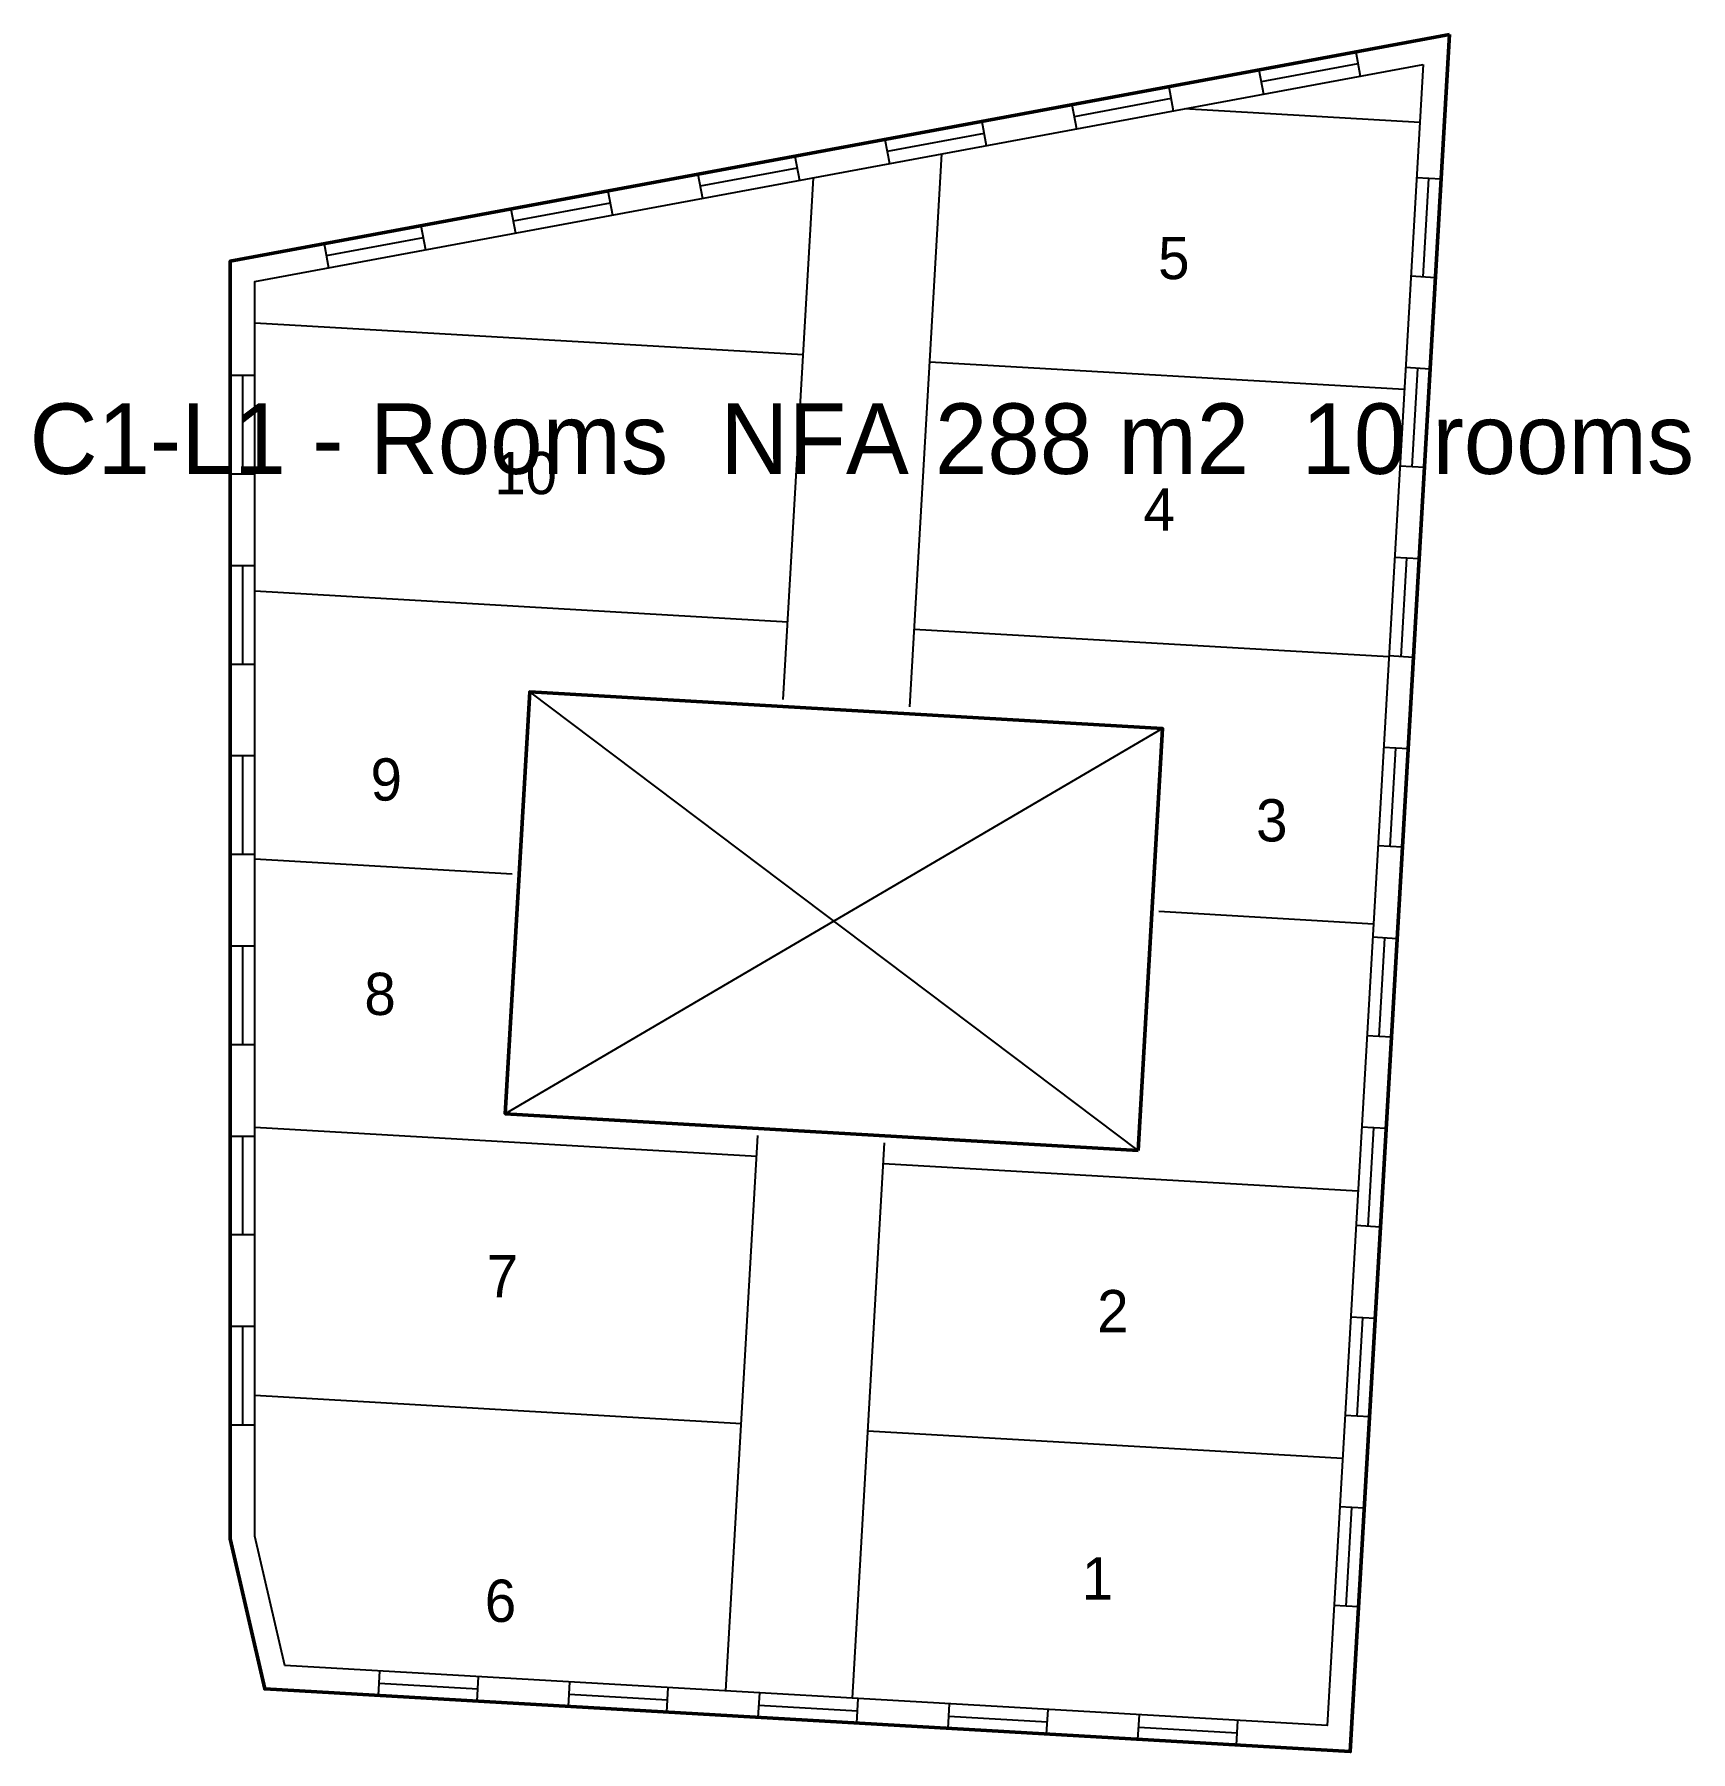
# Model space of a CAD drawing. Header units: metres. Extents: x -31.4 to -7.8, y -59.6 to -35.2.
import ezdxf
from ezdxf.enums import TextEntityAlignment as Align

# ---------------------------------------------------------------- set-up
doc = ezdxf.new("R2010")
doc.units = ezdxf.units.M
for name, color, linetype in [('CORE', 1, 'Continuous'), ('ROOMS', 4, 'Continuous'), ('TEXT', 250, 'Continuous'), ('WALL', 7, 'Continuous'), ('WINDOW', 5, 'Continuous')]:
    doc.layers.add(name, color=color, linetype=linetype)

msp = doc.modelspace()

# ---------------------------------------------------------------- linework, layer by layer
at = {"layer": 'CORE'}
for p, q in [((-15.681, -51.085), (-24.319, -44.575)), ((-15.334, -45.095), (-24.666, -50.565))]:
    msp.add_line(p, q, dxfattribs=at)
at = {"layer": 'CORE', "lineweight": 50}
msp.add_lwpolyline([(-15.681, -51.085), (-15.334, -45.095), (-24.319, -44.575), (-24.666, -50.565)], close=True, dxfattribs=at)
at = {"layer": 'ROOMS'}
for p, q in [((-11.683, -36.49), (-15.025, -36.296)), ((-18.923, -44.787), (-18.469, -36.937)), ((-20.72, -44.683), (-20.291, -37.276)), ((-20.437, -39.79), (-28.22, -39.34)), ((-11.902, -40.283), (-18.64, -39.894)), ((-20.656, -43.583), (-28.22, -43.146)), ((-12.122, -44.077), (-18.859, -43.687)), ((-24.569, -47.163), (-28.22, -46.952)), ((-12.341, -47.871), (-15.385, -47.695)), ((-21.095, -51.171), (-28.22, -50.759)), ((-21.534, -58.758), (-21.078, -50.873)), ((-19.737, -58.861), (-19.281, -50.977)), ((-12.56, -51.664), (-19.298, -51.275)), ((-21.314, -54.964), (-28.22, -54.565)), ((-12.78, -55.458), (-19.517, -55.068))]:
    msp.add_line(p, q, dxfattribs=at)
at = {"layer": 'WALL', "lineweight": 50}
msp.add_lwpolyline([(-11.26, -35.24), (-28.57, -38.46), (-28.57, -56.6), (-28.08, -58.73), (-12.67, -59.62)], close=True, dxfattribs=at)
at = {"layer": 'WALL'}
msp.add_lwpolyline([(-11.635, -35.666), (-12.999, -59.25), (-27.798, -58.396), (-28.22, -56.56), (-28.22, -38.751), (-11.635, -35.666)], close=True, dxfattribs=at)
at = {"layer": 'WINDOW'}
for p, q in [((-12.591, -35.488), (-12.527, -35.832)), ((-13.967, -35.744), (-13.903, -36.088)), ((-12.559, -35.66), (-13.935, -35.916)), ((-15.245, -35.981), (-15.181, -36.325)), ((-16.621, -36.237), (-16.557, -36.581)), ((-15.213, -36.153), (-16.589, -36.409)), ((-17.9, -36.475), (-17.836, -36.819)), ((-19.276, -36.731), (-19.212, -37.075)), ((-17.868, -36.647), (-19.244, -36.903)), ((-20.554, -36.969), (-20.49, -37.313)), ((-21.93, -37.225), (-21.866, -37.569)), ((-20.522, -37.141), (-21.898, -37.397)), ((-11.379, -37.297), (-11.728, -37.277)), ((-11.635, -38.684), (-11.554, -37.287)), ((-23.209, -37.463), (-23.144, -37.807)), ((-24.585, -37.719), (-24.521, -38.063)), ((-23.176, -37.635), (-24.553, -37.891)), ((-25.863, -37.956), (-25.799, -38.301)), ((-27.239, -38.212), (-27.175, -38.557)), ((-25.831, -38.128), (-27.207, -38.385)), ((-11.46, -38.695), (-11.809, -38.674)), ((-11.535, -39.992), (-11.884, -39.972)), ((-11.79, -41.38), (-11.71, -39.982)), ((-28.57, -40.08), (-28.22, -40.08)), ((-28.395, -40.08), (-28.395, -41.48)), ((-11.616, -41.39), (-11.965, -41.37)), ((-28.57, -41.48), (-28.22, -41.48)), ((-28.57, -42.78), (-28.22, -42.78)), ((-28.395, -42.78), (-28.395, -44.18)), ((-11.691, -42.688), (-12.04, -42.668)), ((-11.946, -44.075), (-11.865, -42.678)), ((-11.772, -44.086), (-12.121, -44.065)), ((-28.57, -44.18), (-28.22, -44.18)), ((-28.57, -45.48), (-28.22, -45.48)), ((-28.395, -45.48), (-28.395, -46.88)), ((-11.847, -45.383), (-12.196, -45.363)), ((-12.102, -46.771), (-12.021, -45.373)), ((-11.927, -46.781), (-12.277, -46.761)), ((-28.57, -46.88), (-28.22, -46.88)), ((-28.57, -48.18), (-28.22, -48.18)), ((-28.395, -48.18), (-28.395, -49.58)), ((-12.003, -48.079), (-12.352, -48.059)), ((-12.258, -49.466), (-12.177, -48.069)), ((-12.083, -49.477), (-12.433, -49.456)), ((-28.57, -49.58), (-28.22, -49.58)), ((-28.57, -50.88), (-28.22, -50.88)), ((-28.395, -50.88), (-28.395, -52.28)), ((-12.158, -50.774), (-12.508, -50.754)), ((-12.414, -52.162), (-12.333, -50.764)), ((-12.239, -52.172), (-12.589, -52.152)), ((-28.57, -52.28), (-28.22, -52.28)), ((-28.57, -53.58), (-28.22, -53.58)), ((-28.395, -53.58), (-28.395, -54.98)), ((-12.314, -53.47), (-12.664, -53.45)), ((-12.57, -54.857), (-12.489, -53.46)), ((-12.395, -54.868), (-12.745, -54.847)), ((-28.57, -54.98), (-28.22, -54.98)), ((-12.47, -56.165), (-12.82, -56.145)), ((-12.726, -57.553), (-12.645, -56.155)), ((-12.551, -57.563), (-12.9, -57.543)), ((-26.465, -58.823), (-26.445, -58.474)), ((-26.455, -58.649), (-25.057, -58.729)), ((-25.067, -58.904), (-25.047, -58.555)), ((-23.769, -58.979), (-23.749, -58.63)), ((-22.372, -59.06), (-22.351, -58.71)), ((-23.759, -58.804), (-22.362, -58.885)), ((-21.074, -59.135), (-21.054, -58.785)), ((-21.064, -58.96), (-19.666, -59.041)), ((-19.676, -59.215), (-19.656, -58.866)), ((-18.378, -59.29), (-18.358, -58.941)), ((-18.368, -59.116), (-16.971, -59.196)), ((-16.981, -59.371), (-16.96, -59.022)), ((-15.683, -59.446), (-15.663, -59.097)), ((-14.285, -59.527), (-14.265, -59.177)), ((-15.673, -59.271), (-14.275, -59.352))]:
    msp.add_line(p, q, dxfattribs=at)

# ---------------------------------------------------------------- texts
at = {"layer": 'TEXT'}
for s, height, p in [('5', 0.6, (-15.174, -38.415)), ('C1-L1 - Rooms  NFA 288 m2  10 rooms', 1, (-19.604, -40.98)), ('10', 0.6, (-24.377, -41.468)), ('4', 0.6, (-15.381, -41.985)), ('9', 0.6, (-26.356, -45.818)), ('3', 0.6, (-13.783, -46.398)), ('8', 0.6, (-26.444, -48.862)), ('7', 0.6, (-24.706, -52.868)), ('2', 0.6, (-16.039, -53.366)), ('1', 0.6, (-16.258, -57.16)), ('6', 0.6, (-24.734, -57.478))]:
    msp.add_text(s, height=height, dxfattribs=at).set_placement(p, align=Align.MIDDLE_CENTER)

doc.saveas('drawing.dxf')
